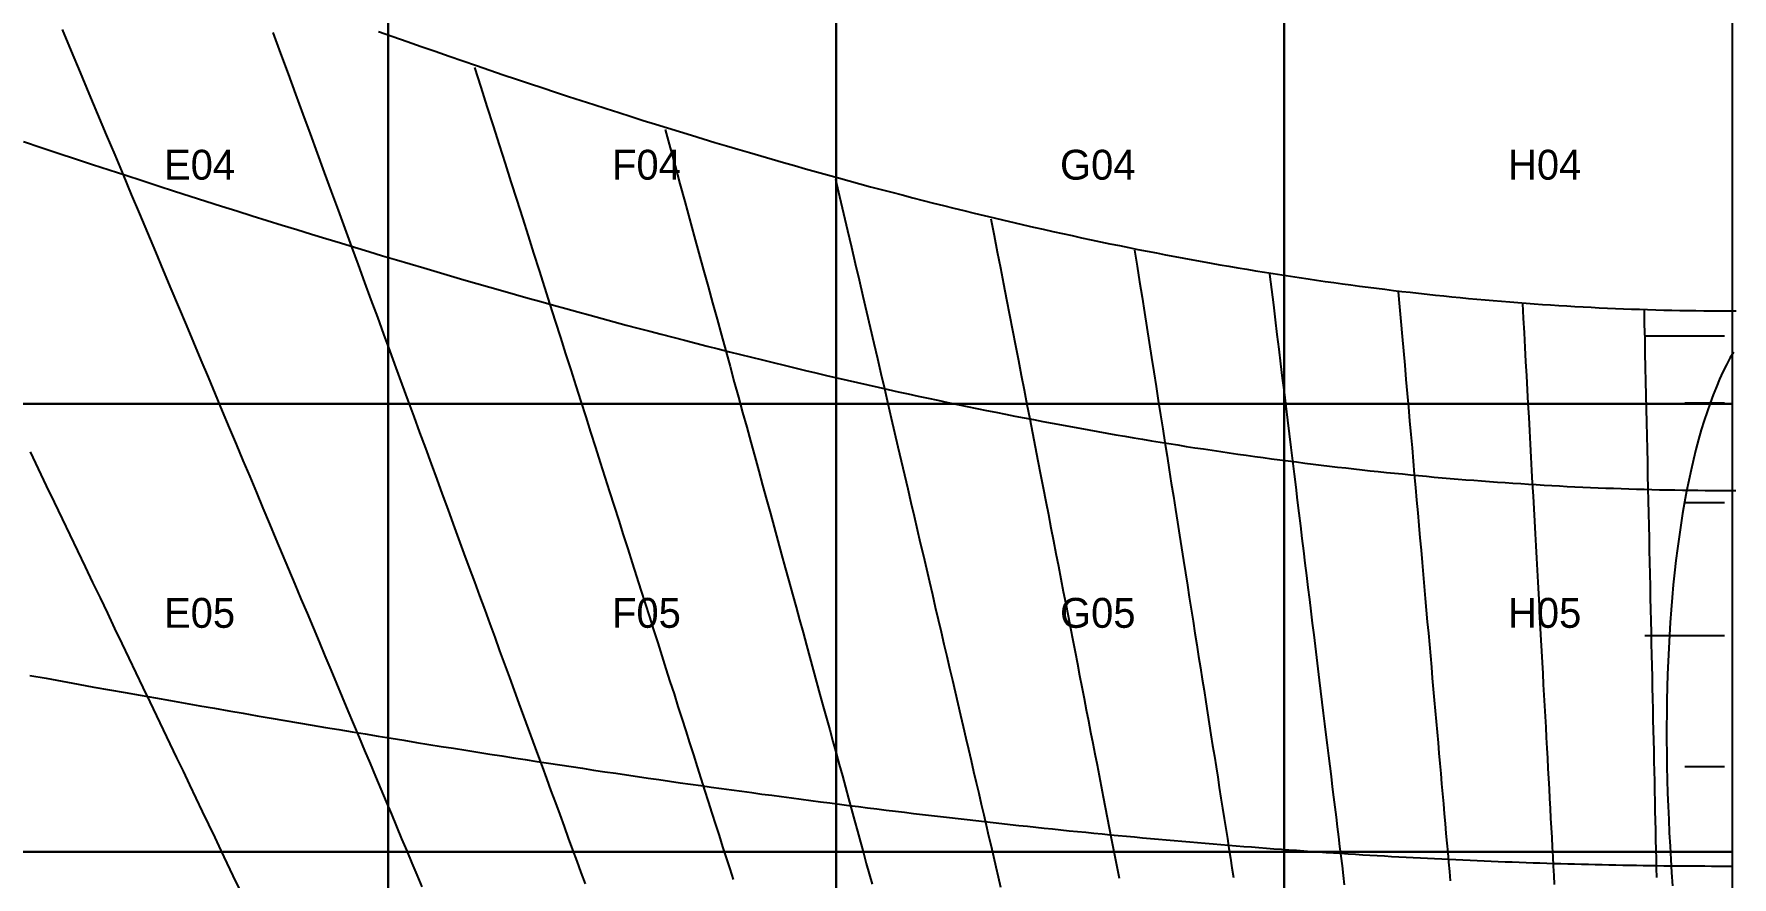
# Model space of a CAD drawing. Header units: millimetres. Extents: x -7250 to 7250, y -7250 to 7250.
# Drawn here: x -3411 to 0, y 2650 to 4343 of the extents above; entities that cross this region are included whole.
import ezdxf

# ---------------------------------------------------------------- set-up
doc = ezdxf.new("R2010")
doc.units = ezdxf.units.MM
for name, color, linetype in [('CUT', 1, 'Continuous'), ('DECL', 30, 'Continuous'), ('HOUR', 7, 'Continuous'), ('HOUR15', 9, 'Continuous'), ('HOUR30', 8, 'Continuous'), ('ID', 3, 'Continuous'), ('NOON', 6, 'Continuous'), ('TICKS', 2, 'Continuous')]:
    doc.layers.add(name, color=color, linetype=linetype)

msp = doc.modelspace()

# ---------------------------------------------------------------- linework, layer by layer
at = {"layer": 'CUT'}
for points in [[(-3600, 4500), (-2700, 4500), (-2700, 3600), (-3600, 3600), (-3600, 4500)], [(-2700, 4500), (-1800, 4500), (-1800, 3600), (-2700, 3600), (-2700, 4500)], [(-1800, 4500), (-900, 4500), (-900, 3600), (-1800, 3600), (-1800, 4500)], [(-900, 4500), (0, 4500), (0, 3600), (-900, 3600), (-900, 4500)], [(-3600, 3600), (-2700, 3600), (-2700, 2700), (-3600, 2700), (-3600, 3600)], [(-2700, 3600), (-1800, 3600), (-1800, 2700), (-2700, 2700), (-2700, 3600)], [(-1800, 3600), (-900, 3600), (-900, 2700), (-1800, 2700), (-1800, 3600)], [(-900, 3600), (0, 3600), (0, 2700), (-900, 2700), (-900, 3600)], [(-3600, 2700), (-2700, 2700), (-2700, 1800), (-3600, 1800), (-3600, 2700)], [(-2700, 2700), (-1800, 2700), (-1800, 1800), (-2700, 1800), (-2700, 2700)], [(-1800, 2700), (-900, 2700), (-900, 1800), (-1800, 1800), (-1800, 2700)], [(-900, 2700), (0, 2700), (0, 1800), (-900, 1800), (-900, 2700)]]:
    msp.add_lwpolyline(points, close=True, dxfattribs=at)
for radius in [7250, 6350]:
    msp.add_circle((0, 0), radius, dxfattribs=at)
at = {"layer": 'DECL'}
for points in [[(-2719, 4347.8), (-2690.2, 4337.5), (-2661.6, 4327.4), (-2633.3, 4317.5), (-2605.2, 4307.7), (-2577.4, 4298), (-2549.8, 4288.5), (-2522.5, 4279.2), (-2495.4, 4269.9), (-2468.6, 4260.8), (-2441.9, 4251.9), (-2415.5, 4243), (-2389.3, 4234.3), (-2363.3, 4225.7), (-2337.6, 4217.3), (-2312, 4209), (-2286.7, 4200.8), (-2261.5, 4192.7), (-2236.6, 4184.7), (-2211.8, 4176.8), (-2187.2, 4169.1), (-2162.8, 4161.5), (-2138.6, 4153.9), (-2114.6, 4146.5), (-2090.7, 4139.2), (-2067, 4132), (-2043.5, 4124.9), (-2020.2, 4118), (-1997, 4111.1), (-1974, 4104.3), (-1951.1, 4097.6), (-1928.4, 4091), (-1905.8, 4084.5), (-1883.4, 4078.1), (-1861.1, 4071.8), (-1839, 4065.6), (-1817, 4059.5), (-1795.2, 4053.5), (-1773.5, 4047.5), (-1751.9, 4041.7), (-1730.5, 4035.9), (-1709.2, 4030.3), (-1688, 4024.7), (-1666.9, 4019.2), (-1646, 4013.7), (-1625.2, 4008.4), (-1604.4, 4003.1), (-1583.9, 3998), (-1563.4, 3992.9), (-1543, 3987.8), (-1522.8, 3982.9), (-1502.6, 3978), (-1482.6, 3973.2), (-1462.6, 3968.5), (-1442.8, 3963.9), (-1423.1, 3959.3), (-1403.4, 3954.8), (-1383.9, 3950.4), (-1364.5, 3946), (-1345.1, 3941.8), (-1325.8, 3937.6), (-1306.7, 3933.4), (-1287.6, 3929.3), (-1268.6, 3925.3), (-1249.7, 3921.4), (-1230.8, 3917.5), (-1212.1, 3913.7), (-1193.4, 3910), (-1174.8, 3906.3), (-1156.3, 3902.7), (-1137.9, 3899.1), (-1119.5, 3895.7), (-1101.2, 3892.2), (-1083, 3888.9), (-1064.8, 3885.6), (-1046.7, 3882.4), (-1028.7, 3879.2), (-1010.7, 3876.1), (-992.9, 3873), (-975, 3870), (-957.3, 3867.1), (-939.5, 3864.2), (-921.9, 3861.4), (-904.3, 3858.6), (-886.8, 3855.9), (-869.3, 3853.2), (-851.8, 3850.7), (-834.5, 3848.1), (-817.1, 3845.6), (-799.9, 3843.2), (-782.6, 3840.8), (-765.5, 3838.5), (-748.3, 3836.2), (-731.2, 3834), (-714.2, 3831.9), (-697.2, 3829.8), (-680.2, 3827.7), (-663.3, 3825.7), (-646.4, 3823.8), (-629.6, 3821.9), (-612.8, 3820), (-596, 3818.2), (-579.3, 3816.5), (-562.6, 3814.8), (-545.9, 3813.2), (-529.3, 3811.6), (-512.7, 3810.1), (-496.1, 3808.6), (-479.6, 3807.1), (-463.1, 3805.7), (-446.6, 3804.4), (-430.1, 3803.1), (-413.7, 3801.9), (-397.3, 3800.7), (-380.9, 3799.5), (-364.5, 3798.5), (-348.2, 3797.4), (-331.8, 3796.4), (-315.5, 3795.5), (-299.2, 3794.6), (-283, 3793.7), (-266.7, 3792.9), (-250.5, 3792.2), (-234.2, 3791.5), (-218, 3790.8), (-201.8, 3790.2), (-185.6, 3789.6), (-169.5, 3789.1), (-153.3, 3788.6), (-137.1, 3788.2), (-121, 3787.8), (-104.8, 3787.5), (-88.7, 3787.2), (-72.6, 3787), (-56.4, 3786.8), (-40.3, 3786.7), (-24.2, 3786.6), (-8.1, 3786.5), (8.1, 3786.5)], [(-3432.4, 4126.6), (-3397.2, 4114.8), (-3362.4, 4103.3), (-3328, 4091.9), (-3294, 4080.7), (-3260.3, 4069.7), (-3227, 4058.8), (-3194.1, 4048.1), (-3161.6, 4037.6), (-3129.3, 4027.2), (-3097.5, 4017), (-3065.9, 4006.9), (-3034.7, 3997), (-3003.8, 3987.2), (-2973.2, 3977.6), (-2942.9, 3968.1), (-2912.9, 3958.8), (-2883.2, 3949.6), (-2853.8, 3940.5), (-2824.7, 3931.6), (-2795.8, 3922.8), (-2767.2, 3914.1), (-2738.9, 3905.6), (-2710.9, 3897.1), (-2683.1, 3888.8), (-2655.6, 3880.7), (-2628.3, 3872.6), (-2601.2, 3864.6), (-2574.4, 3856.8), (-2547.8, 3849.1), (-2521.5, 3841.5), (-2495.3, 3834), (-2469.4, 3826.6), (-2443.7, 3819.3), (-2418.2, 3812.1), (-2393, 3805), (-2367.9, 3798), (-2343, 3791.1), (-2318.4, 3784.3), (-2293.9, 3777.6), (-2269.6, 3771), (-2245.5, 3764.5), (-2221.6, 3758.1), (-2197.9, 3751.8), (-2174.3, 3745.6), (-2151, 3739.4), (-2127.7, 3733.4), (-2104.7, 3727.4), (-2081.8, 3721.5), (-2059.1, 3715.7), (-2036.6, 3710), (-2014.2, 3704.3), (-1991.9, 3698.8), (-1969.8, 3693.3), (-1947.9, 3687.9), (-1926.1, 3682.5), (-1904.4, 3677.3), (-1882.9, 3672.1), (-1861.5, 3667), (-1840.3, 3662), (-1819.2, 3657), (-1798.2, 3652.1), (-1777.4, 3647.3), (-1756.6, 3642.5), (-1736, 3637.9), (-1715.6, 3633.2), (-1695.2, 3628.7), (-1675, 3624.2), (-1654.8, 3619.8), (-1634.8, 3615.4), (-1614.9, 3611.2), (-1595.2, 3606.9), (-1575.5, 3602.8), (-1555.9, 3598.7), (-1536.5, 3594.6), (-1517.1, 3590.7), (-1497.8, 3586.7), (-1478.7, 3582.9), (-1459.6, 3579.1), (-1440.6, 3575.3), (-1421.8, 3571.6), (-1403, 3568), (-1384.3, 3564.4), (-1365.7, 3560.9), (-1347.2, 3557.5), (-1328.7, 3554), (-1310.4, 3550.7), (-1292.1, 3547.4), (-1273.9, 3544.1), (-1255.8, 3540.9), (-1237.8, 3537.8), (-1219.9, 3534.7), (-1202, 3531.7), (-1184.2, 3528.7), (-1166.5, 3525.7), (-1148.8, 3522.8), (-1131.2, 3520), (-1113.7, 3517.2), (-1096.3, 3514.4), (-1078.9, 3511.7), (-1061.6, 3509.1), (-1044.3, 3506.5), (-1027.1, 3503.9), (-1010, 3501.4), (-992.9, 3499), (-975.9, 3496.5), (-958.9, 3494.2), (-942, 3491.8), (-925.2, 3489.6), (-908.4, 3487.3), (-891.7, 3485.1), (-875, 3483), (-858.3, 3480.9), (-841.8, 3478.8), (-825.2, 3476.8), (-808.7, 3474.8), (-792.3, 3472.9), (-775.9, 3471), (-759.5, 3469.1), (-743.2, 3467.3), (-726.9, 3465.5), (-710.7, 3463.8), (-694.5, 3462.1), (-678.4, 3460.5), (-662.3, 3458.9), (-646.2, 3457.3), (-630.1, 3455.8), (-614.1, 3454.3), (-598.2, 3452.8), (-582.2, 3451.4), (-566.3, 3450.1), (-550.5, 3448.7), (-534.6, 3447.4), (-518.8, 3446.2), (-503, 3445), (-487.3, 3443.8), (-471.5, 3442.7), (-455.8, 3441.6), (-440.1, 3440.5), (-424.5, 3439.5), (-408.8, 3438.5), (-393.2, 3437.5), (-377.6, 3436.6), (-362.1, 3435.8), (-346.5, 3434.9), (-331, 3434.1), (-315.5, 3433.4), (-300, 3432.6), (-284.5, 3432), (-269, 3431.3), (-253.6, 3430.7), (-238.2, 3430.1), (-222.7, 3429.6), (-207.3, 3429.1), (-191.9, 3428.6), (-176.5, 3428.2), (-161.1, 3427.8), (-145.8, 3427.4), (-130.4, 3427.1), (-115, 3426.8), (-99.7, 3426.5), (-84.3, 3426.3), (-69, 3426.1), (-53.7, 3426), (-38.3, 3425.9), (-23, 3425.8), (-7.7, 3425.8), (7.7, 3425.8)], [(-3419.7, 3054.5), (-3386.9, 3048.6), (-3354.5, 3042.7), (-3322.5, 3036.9), (-3290.8, 3031.1), (-3259.4, 3025.5), (-3228.4, 3020), (-3197.7, 3014.5), (-3167.3, 3009.1), (-3137.2, 3003.8), (-3107.4, 2998.5), (-3078, 2993.4), (-3048.8, 2988.3), (-3019.9, 2983.3), (-2991.3, 2978.3), (-2963, 2973.5), (-2934.9, 2968.7), (-2907.2, 2963.9), (-2879.7, 2959.2), (-2852.4, 2954.6), (-2825.4, 2950.1), (-2798.6, 2945.6), (-2772.1, 2941.2), (-2745.9, 2936.8), (-2719.8, 2932.5), (-2694, 2928.3), (-2668.5, 2924.1), (-2643.1, 2920), (-2618, 2915.9), (-2593.1, 2911.9), (-2568.4, 2908), (-2543.9, 2904.1), (-2519.6, 2900.2), (-2495.5, 2896.4), (-2471.6, 2892.7), (-2447.9, 2889), (-2424.4, 2885.3), (-2401, 2881.7), (-2377.9, 2878.2), (-2354.9, 2874.7), (-2332.1, 2871.2), (-2309.5, 2867.8), (-2287.1, 2864.4), (-2264.8, 2861.1), (-2242.7, 2857.8), (-2220.8, 2854.6), (-2199, 2851.4), (-2177.3, 2848.2), (-2155.9, 2845.1), (-2134.6, 2842.1), (-2113.4, 2839), (-2092.4, 2836.1), (-2071.5, 2833.1), (-2050.7, 2830.2), (-2030.1, 2827.3), (-2009.7, 2824.5), (-1989.4, 2821.7), (-1969.2, 2819), (-1949.1, 2816.2), (-1929.2, 2813.6), (-1909.4, 2810.9), (-1889.7, 2808.3), (-1870.1, 2805.7), (-1850.7, 2803.2), (-1831.4, 2800.7), (-1812.2, 2798.2), (-1793.1, 2795.7), (-1774.1, 2793.3), (-1755.2, 2791), (-1736.5, 2788.6), (-1717.8, 2786.3), (-1699.3, 2784), (-1680.8, 2781.8), (-1662.5, 2779.5), (-1644.3, 2777.3), (-1626.1, 2775.2), (-1608.1, 2773), (-1590.1, 2770.9), (-1572.3, 2768.9), (-1554.5, 2766.8), (-1536.9, 2764.8), (-1519.3, 2762.8), (-1501.8, 2760.8), (-1484.4, 2758.9), (-1467.1, 2757), (-1449.9, 2755.1), (-1432.7, 2753.2), (-1415.6, 2751.4), (-1398.6, 2749.6), (-1381.7, 2747.8), (-1364.9, 2746.1), (-1348.1, 2744.4), (-1331.5, 2742.6), (-1314.9, 2741), (-1298.3, 2739.3), (-1281.9, 2737.7), (-1265.5, 2736.1), (-1249.1, 2734.5), (-1232.9, 2732.9), (-1216.7, 2731.4), (-1200.6, 2729.9), (-1184.5, 2728.4), (-1168.5, 2726.9), (-1152.5, 2725.5), (-1136.7, 2724.1), (-1120.9, 2722.7), (-1105.1, 2721.3), (-1089.4, 2719.9), (-1073.7, 2718.6), (-1058.2, 2717.3), (-1042.6, 2716), (-1027.1, 2714.7), (-1011.7, 2713.5), (-996.3, 2712.2), (-981, 2711), (-965.7, 2709.9), (-950.5, 2708.7), (-935.3, 2707.5), (-920.2, 2706.4), (-905.1, 2705.3), (-890.1, 2704.2), (-875.1, 2703.2), (-860.1, 2702.1), (-845.2, 2701.1), (-830.3, 2700.1), (-815.5, 2699.1), (-800.7, 2698.1), (-786, 2697.2), (-771.3, 2696.2), (-756.6, 2695.3), (-742, 2694.4), (-727.4, 2693.5), (-712.8, 2692.7), (-698.3, 2691.8), (-683.8, 2691), (-669.3, 2690.2), (-654.9, 2689.4), (-640.5, 2688.7), (-626.1, 2687.9), (-611.8, 2687.2), (-597.5, 2686.5), (-583.2, 2685.8), (-569, 2685.1), (-554.7, 2684.4), (-540.5, 2683.8), (-526.4, 2683.2), (-512.2, 2682.5), (-498.1, 2681.9), (-484, 2681.4), (-469.9, 2680.8), (-455.9, 2680.3), (-441.8, 2679.7), (-427.8, 2679.2), (-413.8, 2678.7), (-399.8, 2678.3), (-385.9, 2677.8), (-371.9, 2677.4), (-358, 2676.9), (-344.1, 2676.5), (-330.2, 2676.1), (-316.4, 2675.8), (-302.5, 2675.4), (-288.6, 2675.1), (-274.8, 2674.7), (-261, 2674.4), (-247.2, 2674.1), (-233.4, 2673.8), (-219.6, 2673.6), (-205.8, 2673.3), (-192.1, 2673.1), (-178.3, 2672.9), (-164.6, 2672.7), (-150.8, 2672.5), (-137.1, 2672.3), (-123.4, 2672.2), (-109.6, 2672.1), (-95.9, 2671.9), (-82.2, 2671.8), (-68.5, 2671.7), (-54.8, 2671.7), (-41.1, 2671.6), (-27.4, 2671.6), (-13.7, 2671.5), (0, 2671.5)]]:
    msp.add_lwpolyline(points, dxfattribs=at)
at = {"layer": 'HOUR'}
for points in [[(-2143.6, 4150.9), (-2133.5, 4113.9), (-2123.5, 4077.5), (-2113.6, 4041.6), (-2103.9, 4006.1), (-2094.3, 3971), (-2084.8, 3936.4), (-2075.4, 3902.3), (-2066.2, 3868.5), (-2057, 3835.2), (-2048, 3802.3), (-2039.1, 3769.8), (-2030.2, 3737.7), (-2021.5, 3705.9), (-2012.9, 3674.5), (-2004.4, 3643.5), (-1996, 3612.9), (-1987.7, 3582.6), (-1979.5, 3552.7), (-1971.3, 3523), (-1963.3, 3493.8), (-1955.4, 3464.8), (-1947.5, 3436.2), (-1939.7, 3407.8), (-1932, 3379.8), (-1924.4, 3352.1), (-1916.9, 3324.7), (-1909.5, 3297.5), (-1902.1, 3270.6), (-1894.8, 3244.1), (-1887.6, 3217.7), (-1880.4, 3191.7), (-1873.3, 3165.9), (-1866.3, 3140.4), (-1859.4, 3115.1), (-1852.5, 3090.1), (-1845.7, 3065.3), (-1839, 3040.7), (-1832.3, 3016.4), (-1825.7, 2992.3), (-1819.2, 2968.4), (-1812.7, 2944.8), (-1806.2, 2921.4), (-1799.9, 2898.2), (-1793.6, 2875.2), (-1787.3, 2852.4), (-1781.1, 2829.8), (-1775, 2807.4), (-1768.9, 2785.2), (-1762.8, 2763.2), (-1756.8, 2741.3), (-1750.9, 2719.7), (-1745, 2698.3), (-1739.2, 2677), (-1733.4, 2655.9), (-1727.6, 2635)], [(-929, 3860.1), (-925.2, 3829.2), (-921.5, 3798.7), (-917.8, 3768.6), (-914.2, 3738.7), (-910.6, 3709.3), (-907, 3680.2), (-903.5, 3651.4), (-900, 3622.9), (-896.5, 3594.8), (-893.1, 3566.9), (-889.8, 3539.4), (-886.4, 3512.2), (-883.1, 3485.2), (-879.9, 3458.6), (-876.6, 3432.2), (-873.4, 3406.2), (-870.3, 3380.3), (-867.2, 3354.8), (-864.1, 3329.5), (-861, 3304.5), (-858, 3279.7), (-855, 3255.2), (-852, 3230.9), (-849, 3206.9), (-846.1, 3183.1), (-843.2, 3159.5), (-840.4, 3136.1), (-837.5, 3113), (-834.7, 3090.1), (-832, 3067.4), (-829.2, 3044.9), (-826.5, 3022.6), (-823.8, 3000.5), (-821.1, 2978.6), (-818.4, 2956.9), (-815.8, 2935.4), (-813.2, 2914.1), (-810.6, 2892.9), (-808, 2872), (-805.5, 2851.2), (-803, 2830.6), (-800.5, 2810.2), (-798, 2790), (-795.5, 2769.9), (-793.1, 2750), (-790.7, 2730.2), (-788.3, 2710.6), (-785.9, 2691.2), (-783.5, 2671.9), (-781.2, 2652.7), (-778.9, 2633.7)], [(-3419, 3503.1), (-3402.7, 3469), (-3386.5, 3435.3), (-3370.6, 3402), (-3354.8, 3369.1), (-3339.2, 3336.5), (-3323.8, 3304.4), (-3308.6, 3272.6), (-3293.5, 3241.1), (-3278.6, 3210), (-3263.9, 3179.3), (-3249.4, 3148.8), (-3234.9, 3118.8), (-3220.7, 3089), (-3206.6, 3059.6), (-3192.7, 3030.4), (-3178.8, 3001.6), (-3165.2, 2973.1), (-3151.7, 2944.8), (-3138.3, 2916.9), (-3125, 2889.2), (-3111.9, 2861.8), (-3099, 2834.7), (-3086.1, 2807.9), (-3073.4, 2781.3), (-3060.8, 2755), (-3048.3, 2728.9), (-3035.9, 2703.1), (-3023.7, 2677.5), (-3011.5, 2652.2), (-2999.5, 2627)]]:
    msp.add_lwpolyline(points, dxfattribs=at)
at = {"layer": 'HOUR15'}
for points in [[(-3354.8, 4351.5), (-3336.6, 4308.1), (-3318.6, 4265.2), (-3300.8, 4223), (-3283.4, 4181.3), (-3266.1, 4140.2), (-3249.1, 4099.7), (-3232.3, 4059.7), (-3215.8, 4020.3), (-3199.5, 3981.4), (-3183.3, 3943), (-3167.4, 3905.1), (-3151.8, 3867.7), (-3136.3, 3830.8), (-3121, 3794.4), (-3105.9, 3758.4), (-3091, 3722.9), (-3076.2, 3687.8), (-3061.7, 3653.1), (-3047.3, 3618.9), (-3033.1, 3585.1), (-3019.1, 3551.6), (-3005.2, 3518.6), (-2991.5, 3486), (-2978, 3453.7), (-2964.6, 3421.8), (-2951.4, 3390.3), (-2938.3, 3359.1), (-2925.4, 3328.3), (-2912.6, 3297.8), (-2899.9, 3267.7), (-2887.4, 3237.9), (-2875, 3208.4), (-2862.8, 3179.2), (-2850.7, 3150.4), (-2838.7, 3121.8), (-2826.8, 3093.5), (-2815.1, 3065.6), (-2803.5, 3037.9), (-2792, 3010.5), (-2780.6, 2983.4), (-2769.3, 2956.5), (-2758.1, 2929.9), (-2747.1, 2903.6), (-2736.2, 2877.5), (-2725.3, 2851.7), (-2714.6, 2826.1), (-2704, 2800.8), (-2693.4, 2775.7), (-2683, 2750.8), (-2672.7, 2726.2), (-2662.4, 2701.8), (-2652.3, 2677.6), (-2642.2, 2653.7), (-2632.2, 2629.9)], [(-2526.5, 4275.4), (-2513.8, 4235.8), (-2501.4, 4196.7), (-2489.1, 4158.2), (-2477, 4120.2), (-2465, 4082.6), (-2453.2, 4045.6), (-2441.6, 4009.1), (-2430.1, 3973), (-2418.8, 3937.4), (-2407.6, 3902.3), (-2396.5, 3867.5), (-2385.6, 3833.3), (-2374.8, 3799.4), (-2364.1, 3766), (-2353.6, 3732.9), (-2343.2, 3700.3), (-2332.9, 3668), (-2322.8, 3636.2), (-2312.7, 3604.7), (-2302.8, 3573.5), (-2293, 3542.8), (-2283.3, 3512.3), (-2273.7, 3482.3), (-2264.2, 3452.5), (-2254.9, 3423.1), (-2245.6, 3394), (-2236.4, 3365.2), (-2227.4, 3336.7), (-2218.4, 3308.6), (-2209.5, 3280.7), (-2200.7, 3253.1), (-2192, 3225.8), (-2183.4, 3198.8), (-2174.9, 3172.1), (-2166.5, 3145.7), (-2158.1, 3119.5), (-2149.9, 3093.5), (-2141.7, 3067.8), (-2133.6, 3042.4), (-2125.5, 3017.2), (-2117.6, 2992.3), (-2109.7, 2967.6), (-2101.9, 2943.1), (-2094.2, 2918.9), (-2086.5, 2894.9), (-2079, 2871.1), (-2071.5, 2847.5), (-2064, 2824.1), (-2056.6, 2801), (-2049.3, 2778), (-2042.1, 2755.3), (-2034.9, 2732.7), (-2027.8, 2710.4), (-2020.7, 2688.2), (-2013.7, 2666.2), (-2006.8, 2644.5)], [(-1801, 4051), (-1792.9, 4016.1), (-1784.9, 3981.8), (-1777, 3947.9), (-1769.1, 3914.3), (-1761.4, 3881.3), (-1753.8, 3848.6), (-1746.3, 3816.3), (-1738.8, 3784.4), (-1731.5, 3752.9), (-1724.2, 3721.7), (-1717, 3691), (-1709.9, 3660.5), (-1702.9, 3630.5), (-1696, 3600.7), (-1689.1, 3571.3), (-1682.4, 3542.3), (-1675.7, 3513.5), (-1669, 3485.1), (-1662.5, 3457), (-1656, 3429.2), (-1649.6, 3401.7), (-1643.2, 3374.5), (-1636.9, 3347.5), (-1630.7, 3320.9), (-1624.6, 3294.5), (-1618.5, 3268.4), (-1612.4, 3242.6), (-1606.5, 3217), (-1600.6, 3191.7), (-1594.7, 3166.6), (-1588.9, 3141.8), (-1583.2, 3117.2), (-1577.5, 3092.8), (-1571.9, 3068.7), (-1566.3, 3044.8), (-1560.8, 3021.2), (-1555.3, 2997.7), (-1549.9, 2974.5), (-1544.6, 2951.5), (-1539.2, 2928.7), (-1534, 2906.1), (-1528.7, 2883.7), (-1523.6, 2861.5), (-1518.4, 2839.5), (-1513.3, 2817.7), (-1508.3, 2796.1), (-1503.3, 2774.6), (-1498.3, 2753.4), (-1493.4, 2732.3), (-1488.5, 2711.4), (-1483.7, 2690.6), (-1478.9, 2670.1), (-1474.2, 2649.7), (-1469.4, 2629.4)], [(-1200.2, 3908.4), (-1195.2, 3876.5), (-1190.2, 3845), (-1185.3, 3813.9), (-1180.5, 3783.2), (-1175.7, 3752.8), (-1171, 3722.8), (-1166.3, 3693.1), (-1161.7, 3663.8), (-1157.1, 3634.8), (-1152.6, 3606.2), (-1148.1, 3577.8), (-1143.7, 3549.8), (-1139.3, 3522.1), (-1135, 3494.7), (-1130.7, 3467.5), (-1126.5, 3440.7), (-1122.3, 3414.2), (-1118.1, 3387.9), (-1114, 3361.9), (-1110, 3336.2), (-1106, 3310.7), (-1102, 3285.5), (-1098.1, 3260.6), (-1094.2, 3235.9), (-1090.3, 3211.4), (-1086.5, 3187.2), (-1082.7, 3163.2), (-1079, 3139.5), (-1075.3, 3115.9), (-1071.6, 3092.6), (-1067.9, 3069.6), (-1064.3, 3046.7), (-1060.8, 3024), (-1057.2, 3001.6), (-1053.7, 2979.3), (-1050.2, 2957.3), (-1046.8, 2935.4), (-1043.4, 2913.8), (-1040, 2892.3), (-1036.6, 2871), (-1033.3, 2849.9), (-1030, 2829), (-1026.7, 2808.2), (-1023.5, 2787.7), (-1020.3, 2767.3), (-1017.1, 2747), (-1013.9, 2727), (-1010.8, 2707.1), (-1007.6, 2687.3), (-1004.6, 2667.7), (-1001.5, 2648.3)], [(-670.6, 3824.8), (-668, 3794.6), (-665.3, 3764.8), (-662.7, 3735.3), (-660.1, 3706.2), (-657.6, 3677.4), (-655.1, 3648.9), (-652.6, 3620.8), (-650.2, 3592.9), (-647.7, 3565.4), (-645.3, 3538.2), (-642.9, 3511.2), (-640.6, 3484.6), (-638.3, 3458.2), (-636, 3432.1), (-633.7, 3406.3), (-631.4, 3380.8), (-629.2, 3355.5), (-627, 3330.5), (-624.8, 3305.7), (-622.7, 3281.2), (-620.5, 3257), (-618.4, 3232.9), (-616.3, 3209.1), (-614.2, 3185.6), (-612.2, 3162.2), (-610.1, 3139.1), (-608.1, 3116.2), (-606.1, 3093.5), (-604.1, 3071), (-602.1, 3048.8), (-600.2, 3026.7), (-598.3, 3004.8), (-596.4, 2983.2), (-594.5, 2961.7), (-592.6, 2940.4), (-590.7, 2919.3), (-588.9, 2898.4), (-587, 2877.6), (-585.2, 2857.1), (-583.4, 2836.7), (-581.6, 2816.5), (-579.9, 2796.4), (-578.1, 2776.5), (-576.4, 2756.8), (-574.7, 2737.2), (-572.9, 2717.8), (-571.2, 2698.5), (-569.6, 2679.4), (-567.9, 2660.5), (-566.2, 2641.7)], [(-176.8, 3788.9), (-176.2, 3759.4), (-175.5, 3730.3), (-174.9, 3701.5), (-174.3, 3673), (-173.7, 3644.9), (-173.1, 3617.1), (-172.5, 3589.6), (-171.9, 3562.4), (-171.3, 3535.4), (-170.7, 3508.8), (-170.1, 3482.5), (-169.6, 3456.4), (-169, 3430.7), (-168.4, 3405.1), (-167.9, 3379.9), (-167.3, 3354.9), (-166.8, 3330.2), (-166.3, 3305.7), (-165.7, 3281.5), (-165.2, 3257.5), (-164.7, 3233.7), (-164.2, 3210.2), (-163.7, 3186.9), (-163.1, 3163.8), (-162.6, 3140.9), (-162.2, 3118.3), (-161.7, 3095.8), (-161.2, 3073.6), (-160.7, 3051.6), (-160.2, 3029.8), (-159.7, 3008.1), (-159.3, 2986.7), (-158.8, 2965.4), (-158.3, 2944.4), (-157.9, 2923.5), (-157.4, 2902.8), (-157, 2882.3), (-156.5, 2862), (-156.1, 2841.8), (-155.7, 2821.8), (-155.2, 2801.9), (-154.8, 2782.3), (-154.4, 2762.7), (-153.9, 2743.4), (-153.5, 2724.2), (-153.1, 2705.1), (-152.7, 2686.2), (-152.3, 2667.4), (-151.9, 2648.8)]]:
    msp.add_lwpolyline(points, dxfattribs=at)
at = {"layer": 'HOUR30'}
for points in [[(-2931.2, 4345.4), (-2915.8, 4303.5), (-2900.7, 4262.3), (-2885.8, 4221.6), (-2871.1, 4181.5), (-2856.6, 4141.9), (-2842.2, 4102.9), (-2828.1, 4064.3), (-2814.2, 4026.4), (-2800.4, 3988.9), (-2786.9, 3951.8), (-2773.5, 3915.3), (-2760.2, 3879.2), (-2747.2, 3843.6), (-2734.3, 3808.5), (-2721.5, 3773.7), (-2709, 3739.4), (-2696.5, 3705.6), (-2684.3, 3672.1), (-2672.1, 3639), (-2660.1, 3606.4), (-2648.3, 3574.1), (-2636.6, 3542.1), (-2625, 3510.6), (-2613.6, 3479.4), (-2602.3, 3448.6), (-2591.1, 3418.1), (-2580, 3388), (-2569.1, 3358.2), (-2558.3, 3328.7), (-2547.6, 3299.5), (-2537, 3270.7), (-2526.6, 3242.1), (-2516.2, 3213.9), (-2505.9, 3185.9), (-2495.8, 3158.3), (-2485.8, 3130.9), (-2475.8, 3103.8), (-2466, 3077), (-2456.3, 3050.4), (-2446.6, 3024.1), (-2437.1, 2998.1), (-2427.6, 2972.3), (-2418.3, 2946.8), (-2409, 2921.5), (-2399.8, 2896.5), (-2390.7, 2871.7), (-2381.7, 2847.1), (-2372.8, 2822.8), (-2363.9, 2798.7), (-2355.2, 2774.8), (-2346.5, 2751.1), (-2337.9, 2727.6), (-2329.3, 2704.4), (-2320.9, 2681.3), (-2312.5, 2658.4), (-2304.2, 2635.8)], [(-1489, 3971.2), (-1482.5, 3938), (-1476.2, 3905.3), (-1469.9, 3873), (-1463.7, 3841), (-1457.5, 3809.5), (-1451.5, 3778.3), (-1445.5, 3747.5), (-1439.5, 3717), (-1433.7, 3686.9), (-1427.9, 3657.2), (-1422.2, 3627.8), (-1416.5, 3598.7), (-1410.9, 3569.9), (-1405.4, 3541.5), (-1399.9, 3513.4), (-1394.5, 3485.6), (-1389.2, 3458.1), (-1383.9, 3430.9), (-1378.6, 3403.9), (-1373.5, 3377.3), (-1368.3, 3350.9), (-1363.2, 3324.8), (-1358.2, 3299), (-1353.3, 3273.5), (-1348.3, 3248.2), (-1343.5, 3223.1), (-1338.6, 3198.3), (-1333.9, 3173.8), (-1329.1, 3149.5), (-1324.4, 3125.4), (-1319.8, 3101.5), (-1315.2, 3077.9), (-1310.7, 3054.5), (-1306.1, 3031.3), (-1301.7, 3008.3), (-1297.2, 2985.6), (-1292.9, 2963), (-1288.5, 2940.7), (-1284.2, 2918.5), (-1279.9, 2896.6), (-1275.7, 2874.8), (-1271.5, 2853.2), (-1267.3, 2831.9), (-1263.2, 2810.6), (-1259.1, 2789.6), (-1255.1, 2768.8), (-1251.1, 2748.1), (-1247.1, 2727.6), (-1243.1, 2707.3), (-1239.2, 2687.1), (-1235.3, 2667.1), (-1231.4, 2647.2)], [(-421.1, 3801.3), (-419.4, 3771.6), (-417.8, 3742.2), (-416.2, 3713.2), (-414.7, 3684.5), (-413.1, 3656.2), (-411.6, 3628.1), (-410, 3600.4), (-408.5, 3572.9), (-407, 3545.8), (-405.6, 3519), (-404.1, 3492.4), (-402.7, 3466.2), (-401.3, 3440.2), (-399.8, 3414.5), (-398.5, 3389.1), (-397.1, 3363.9), (-395.7, 3339), (-394.4, 3314.3), (-393, 3289.9), (-391.7, 3265.7), (-390.4, 3241.8), (-389.1, 3218.1), (-387.8, 3194.6), (-386.5, 3171.3), (-385.3, 3148.3), (-384, 3125.5), (-382.8, 3102.9), (-381.5, 3080.5), (-380.3, 3058.3), (-379.1, 3036.4), (-377.9, 3014.6), (-376.7, 2993), (-375.6, 2971.6), (-374.4, 2950.4), (-373.3, 2929.4), (-372.1, 2908.5), (-371, 2887.9), (-369.9, 2867.4), (-368.7, 2847.1), (-367.6, 2826.9), (-366.5, 2807), (-365.5, 2787.2), (-364.4, 2767.5), (-363.3, 2748), (-362.3, 2728.7), (-361.2, 2709.5), (-360.2, 2690.5), (-359.1, 2671.6), (-358.1, 2652.9), (-357.1, 2634.3)]]:
    msp.add_lwpolyline(points, dxfattribs=at)
at = {"layer": 'NOON'}
msp.add_lwpolyline([(2.8, 3703.6), (-4.3, 3691.2), (-11.4, 3678.1), (-18.2, 3664.2), (-25, 3649.5), (-31.5, 3634.2), (-37.9, 3618.1), (-44.2, 3601.4), (-50.2, 3584), (-56, 3566), (-61.7, 3547.4), (-67.1, 3528.2), (-72.4, 3508.4), (-77.4, 3488.1), (-82.2, 3467.3), (-86.8, 3446), (-91.2, 3424.2), (-95.3, 3402), (-99.2, 3379.4), (-102.9, 3356.4), (-106.4, 3333), (-109.6, 3309.2), (-112.6, 3285.1), (-115.4, 3260.7), (-118, 3236), (-120.3, 3211.1), (-122.4, 3185.9), (-124.3, 3160.5), (-125.9, 3134.9), (-127.3, 3109.1), (-128.5, 3083.1), (-129.5, 3057), (-130.3, 3030.8), (-130.9, 3004.4), (-131.3, 2978), (-131.4, 2951.4), (-131.4, 2924.9), (-131.2, 2898.2), (-130.8, 2871.6), (-130.2, 2844.9), (-129.4, 2818.2), (-128.4, 2791.5), (-127.3, 2764.8), (-126, 2738.2), (-124.6, 2711.6), (-123, 2685), (-121.3, 2658.5), (-119.4, 2632.1)], dxfattribs=at)
at = {"layer": 'TICKS'}
for points in [[(-15, 3735.8), (-175, 3735.8)], [(-15, 3601.2), (-95, 3601.2)], [(-15, 3401.3), (-95, 3401.3)], [(-15, 3133.9), (-175, 3133.9)], [(-15, 2870.7), (-95, 2870.7)]]:
    msp.add_lwpolyline(points, dxfattribs=at)

# ---------------------------------------------------------------- texts
at = {"layer": 'ID'}
for s, p in [('E04', (-3150, 4050)), ('F04', (-2250, 4050)), ('G04', (-1350, 4050)), ('H04', (-450, 4050)), ('E05', (-3150, 3150)), ('F05', (-2250, 3150)), ('G05', (-1350, 3150)), ('H05', (-450, 3150))]:
    msp.add_text(s, height=60, dxfattribs=at).set_placement(p)

doc.saveas('drawing.dxf')
